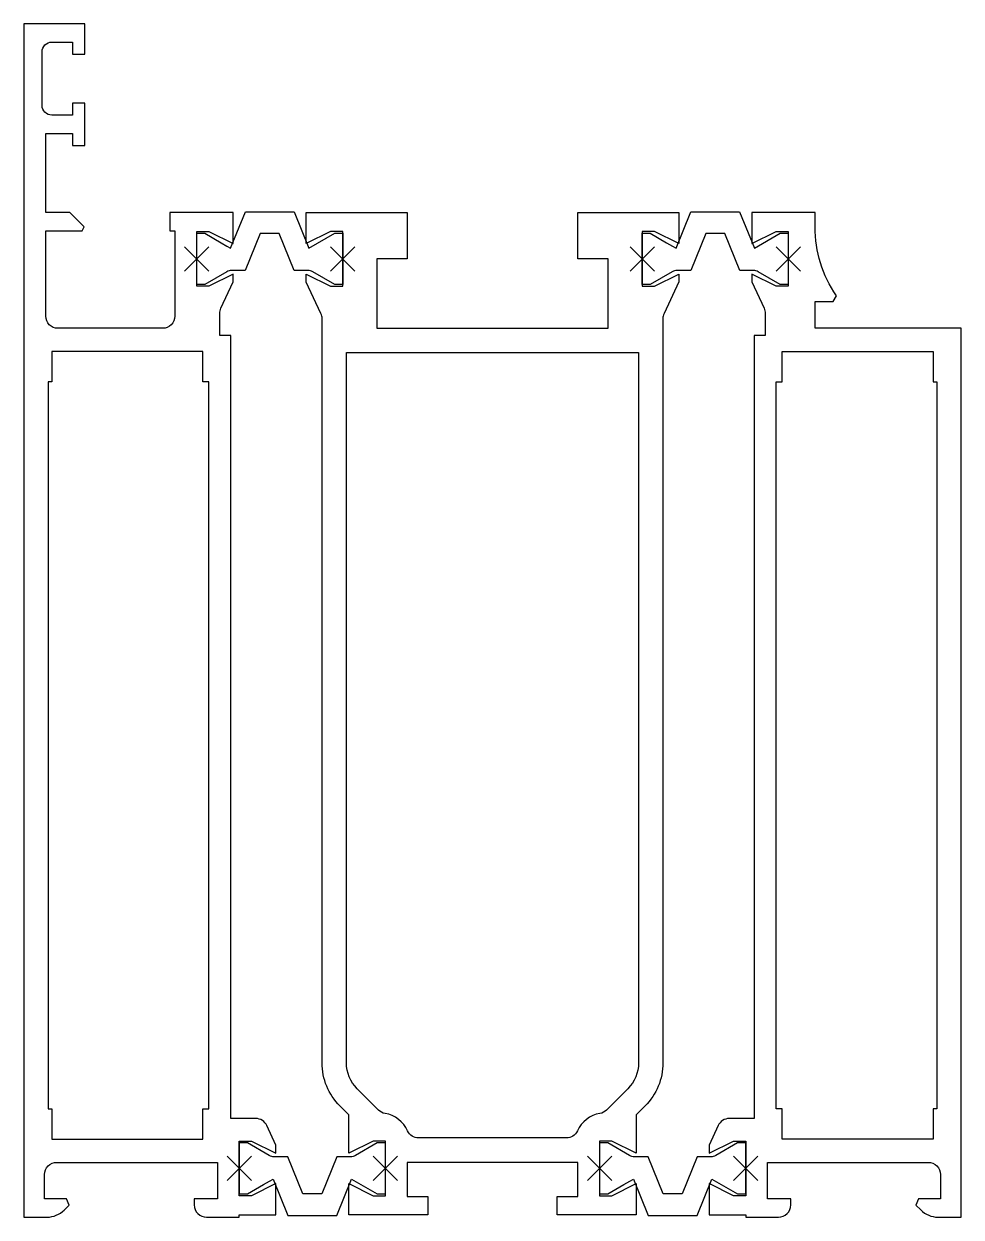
# Model space of a CAD drawing. Header units: millimetres. Extents: x 0 to 77, y 0 to 98.
import ezdxf

# ---------------------------------------------------------------- set-up
doc = ezdxf.new("R2010")
doc.units = ezdxf.units.MM
doc.header["$PDMODE"] = 3
doc.header["$PDSIZE"] = 1
doc.layers.add('X_SNAP', color=7, linetype='Continuous', lineweight=0, plot=False)

msp = doc.modelspace()

# ---------------------------------------------------------------- linework, layer by layer
for points in [[(20.7, 0.2), (20.7, 2.75), (18.7, 1.75), (17.7, 1.75), (17.7, 6.25), (18.7, 6.25), (20.7, 5.25), (20.7, 5.9), (19.966, 7.513, 0.294108), (19.056, 8.1), (17, 8.1), (17, 72.4), (16.1, 72.4), (16.1, 74.219, -0.109518), (16.194, 74.642), (17.2, 76.8), (17.2, 77.45), (15.2, 76.45), (14.2, 76.45), (14.2, 80.95), (15.2, 80.95), (17.2, 79.95), (17.2, 82.5), (12, 82.5), (12, 81), (12.4, 81), (12.4, 74, -0.414214), (11.4, 73), (2.8, 73, -0.414214), (1.8, 74), (1.8, 81), (4.8, 81), (4.941, 81.341), (3.783, 82.5), (1.8, 82.5), (1.8, 89), (4, 89), (4, 88), (5, 88), (5, 91.5), (4, 91.5), (4, 90.5), (2.3, 90.5, -0.414214), (1.5, 91.3), (1.5, 95.7, -0.414214), (2.3, 96.5), (4, 96.5), (4, 95.5), (5, 95.5), (5, 98), (0, 98), (0, 0), (1.896, 0, 0.198912), (3.31, 0.585), (3.712, 0.987), (3.5, 1.5), (1.7, 1.5), (1.7, 3.5, -0.414214), (2.7, 4.5), (15.9, 4.5), (15.9, 1.5), (14, 1.5), (14, 1, 0.414214), (15, 0), (17.7, 0), (17.7, 0.2), (20.7, 0.2)], [(18.192, 77.75), (17.066, 77.75, 0.131652), (16.666, 77.643), (14.861, 76.6), (14.2, 76.6), (14.2, 80.8), (14.861, 80.8), (16.2, 80.027), (16.688, 79.745), (16.987, 79.572), (18.2, 82.575), (22.2, 82.575), (23.413, 79.572), (25.539, 80.8), (26.2, 80.8), (26.2, 76.6), (25.539, 76.6), (23.734, 77.643, 0.131652), (23.334, 77.75), (22.208, 77.75), (20.986, 80.775), (19.414, 80.775)], [(23.201, 76.798), (23.201, 77.45), (25.201, 76.45), (26.201, 76.45), (26.201, 80.95), (25.201, 80.95), (23.201, 79.95), (23.201, 82.5), (31.501, 82.5), (31.501, 78.7), (29.001, 78.7), (29.001, 73), (48.001, 73), (48.001, 78.7), (45.501, 78.7), (45.501, 82.5), (53.801, 82.5), (53.801, 79.95), (51.801, 80.95), (50.801, 80.95), (50.801, 76.45), (51.801, 76.45), (53.801, 77.45), (53.801, 76.8), (52.595, 74.213, 0.109518), (52.501, 73.79), (52.501, 12.671, -0.198912), (51.037, 9.136), (50.301, 8.4), (50.301, 5.9), (50.302, 5.9), (50.302, 5.25), (48.302, 6.25), (47.302, 6.25), (47.302, 1.75), (48.302, 1.75), (50.302, 2.75), (50.302, 0.2), (43.801, 0.2), (43.801, 1.7), (45.501, 1.7), (45.501, 4.5), (31.501, 4.5), (31.501, 1.7), (33.201, 1.7), (33.201, 0.2), (26.7, 0.2), (26.7, 2.75), (28.7, 1.75), (29.7, 1.75), (29.7, 6.25), (28.7, 6.25), (26.7, 5.25), (26.7, 8.4), (25.964, 9.136, -0.198912), (24.5, 12.671), (24.5, 73.79, 0.109518), (24.406, 74.213), (23.201, 76.798)], [(54.793, 77.75), (53.667, 77.75, 0.131652), (53.267, 77.643), (51.462, 76.6), (50.801, 76.6), (50.801, 80.8), (51.462, 80.8), (52.801, 80.027), (53.289, 79.745), (53.588, 79.572), (54.801, 82.575), (58.801, 82.575), (60.014, 79.572), (62.14, 80.8), (62.801, 80.8), (62.801, 76.6), (62.14, 76.6), (60.335, 77.643, 0.131652), (59.935, 77.75), (58.809, 77.75), (57.587, 80.775), (56.015, 80.775)], [(59.301, 0), (62.001, 0, 0.414214), (63.001, 1), (63.001, 1.5), (61.101, 1.5), (61.101, 4.5), (74.301, 4.5, -0.414214), (75.301, 3.5), (75.301, 1.5), (73.501, 1.5), (73.289, 0.988), (73.691, 0.586, 0.198912), (75.105, 0), (77.001, 0), (77.001, 73), (65.001, 73), (65.001, 75.2), (66.501, 75.2), (66.749, 75.67, -0.151177), (65.001, 81.318), (65.001, 82.5), (59.801, 82.5), (59.801, 79.95), (61.801, 80.95), (62.801, 80.95), (62.801, 76.45), (61.801, 76.45), (59.801, 77.45), (59.801, 76.8), (60.807, 74.642, -0.109518), (60.901, 74.22), (60.901, 72.4), (60.001, 72.4), (60.001, 8.1), (57.945, 8.1, 0.294108), (57.035, 7.514), (56.301, 5.9), (56.301, 5.25), (58.301, 6.25), (59.301, 6.25), (59.301, 1.75), (58.301, 1.75), (56.301, 2.75), (56.301, 0.2), (59.301, 0.2), (59.301, 0)], [(49.622, 10.55), (47.865, 8.792, -0.154989), (47.327, 8.514, 0.248244), (45.476, 7.086, -0.293963), (44.566, 6.5), (32.436, 6.5, -0.293963), (31.525, 7.086, 0.248244), (29.674, 8.514, -0.154989), (29.136, 8.792), (27.379, 10.55, -0.198912), (26.5, 12.671), (26.5, 71), (50.501, 71), (50.501, 12.671, -0.198912), (49.622, 10.55)], [(21.692, 4.95), (20.566, 4.95, -0.131652), (20.166, 5.057), (18.361, 6.1), (17.7, 6.1), (17.7, 1.9), (18.361, 1.9), (19.7, 2.673), (20.188, 2.955), (20.487, 3.128), (21.7, 0.125), (25.7, 0.125), (26.913, 3.128), (29.039, 1.9), (29.7, 1.9), (29.7, 6.1), (29.039, 6.1), (27.234, 5.057, -0.131652), (26.834, 4.95), (25.708, 4.95), (24.486, 1.925), (22.914, 1.925)], [(51.293, 4.95), (50.167, 4.95, -0.131652), (49.767, 5.057), (47.962, 6.1), (47.301, 6.1), (47.301, 1.9), (47.962, 1.9), (49.301, 2.673), (49.789, 2.955), (50.088, 3.128), (51.301, 0.125), (55.301, 0.125), (56.514, 3.128), (58.64, 1.9), (59.301, 1.9), (59.301, 6.1), (58.64, 6.1), (56.835, 5.057, -0.131652), (56.435, 4.95), (55.309, 4.95), (54.087, 1.925), (52.515, 1.925)]]:
    msp.add_lwpolyline(points, format="xyb", close=True)
for points in [[(15.2, 8.9), (15.2, 68.6), (14.7, 68.6), (14.7, 71.1), (2.3, 71.1), (2.3, 68.6), (2, 68.6), (2, 8.9), (2.3, 8.9), (2.3, 6.4), (14.7, 6.4), (14.7, 8.9), (15.2, 8.9)], [(62.301, 71.1), (74.701, 71.1), (74.701, 68.6), (75.001, 68.6), (75.001, 8.9), (74.701, 8.9), (74.701, 6.4), (62.301, 6.4), (62.301, 8.9), (61.801, 8.9), (61.801, 68.6), (62.301, 68.6), (62.301, 71.1)]]:
    msp.add_lwpolyline(points, close=True)
at = {"layer": 'X_SNAP'}
for p in [(14.2, 78.7), (14.2, 78.7), (14.2, 78.7), (26.2, 78.7), (26.2, 78.7), (26.2, 78.7), (50.801, 78.7), (50.801, 78.7), (50.801, 78.7), (62.801, 78.7), (62.801, 78.7), (62.801, 78.7), (17.7, 4), (17.7, 4), (17.7, 4), (29.7, 4), (29.7, 4), (29.7, 4), (47.301, 4), (47.301, 4), (47.301, 4), (59.301, 4), (59.301, 4), (59.301, 4)]:
    msp.add_point(p, dxfattribs=at)

doc.saveas('drawing.dxf')
